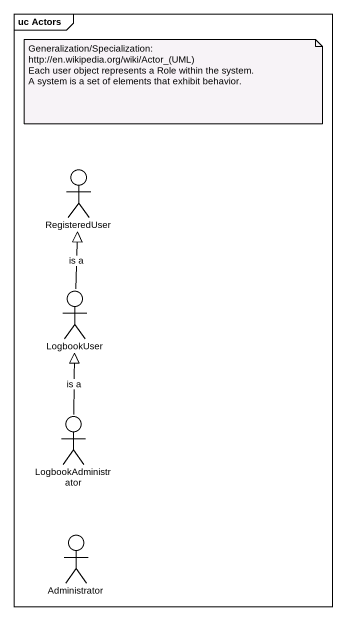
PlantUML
@startuml
mainframe uc Actors
actor RegisteredUser
actor LogbookUser
actor LogbookAdministrator
actor Administrator
LogbookUser -up-|> RegisteredUser : is a
LogbookAdministrator -up-|> LogbookUser : is a
note as N1
  Generalization/Specialization: http://en.wikipedia.org/wiki/Actor_(UML)
  Each user object represents a Role within the system.
  A system is a set of elements that exhibit behavior.
end note
@enduml
